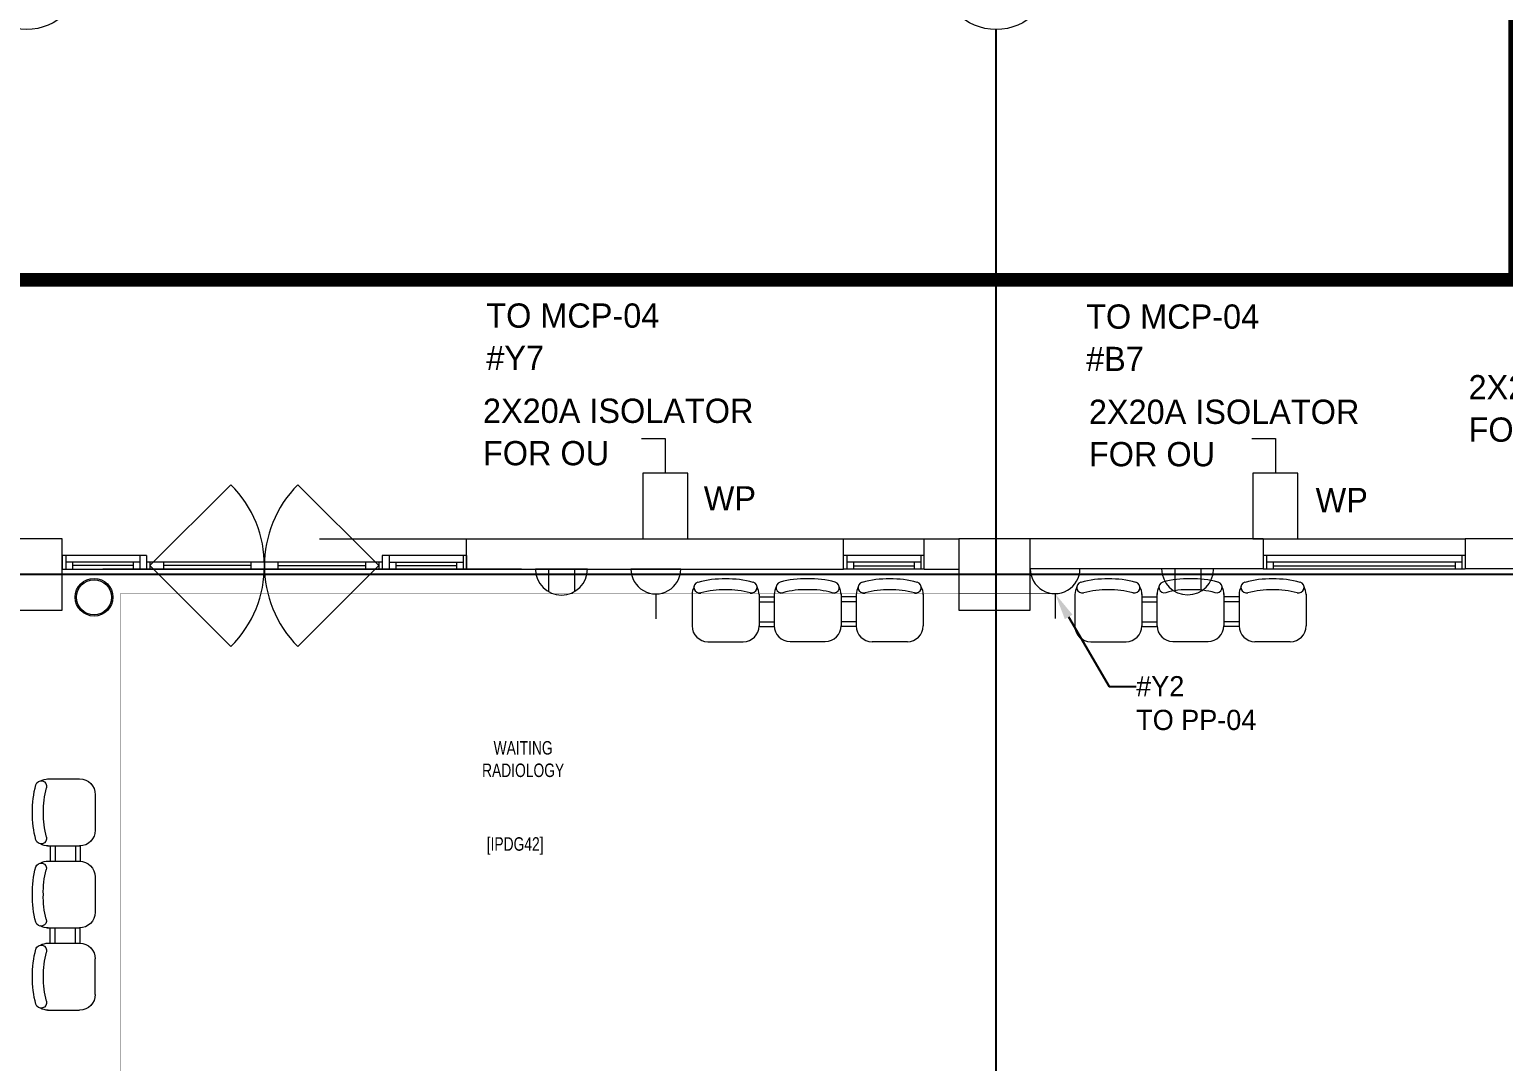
# Model space of a CAD drawing. Header units: metres. Extents: x 75097 to 220695, y -1557923 to -1361206.
# Drawn here: x 86239 to 97182, y -1444453 to -1436793 of the extents above; entities that cross this region are included whole.
import ezdxf
from ezdxf import colors
from ezdxf.entities.mleader import LeaderData, LeaderLine
from ezdxf.math import Vec2, Vec3

# ---------------------------------------------------------------- set-up
doc = ezdxf.new("R2010")
doc.units = ezdxf.units.M
doc.linetypes.add('DASHED2', pattern=[0.375, 0.25, -0.125])
doc.layers.get('0').update_dxf_attribs({"lineweight": 0})
for name, color, linetype, lineweight in [('A-100 - Copy$0$72_EGR_BASE_TEXT', 8, 'Continuous', 0), ('A-100 - Copy$0$Aluminum', 8, 'Continuous', 0), ('A-100 - Copy$0$AxisBalloons_2', 8, 'Continuous', 0), ('A-100 - Copy$0$Medical Equipment and Furniture', 8, 'Continuous', 0), ('A-100 - Copy$0$Medical Equipment and Furniture1', 8, 'Continuous', 5), ('A-100 - Copy$0$Proj', 8, 'Continuous', 0), ('A-100 - Copy$0$Structure', 8, 'Continuous', 9), ('A-100 - Copy$0$Walls', 8, 'Continuous', 0)]:
    doc.layers.add(name, color=color, linetype=linetype, lineweight=lineweight)
doc.layers.add('A-100 - Copy$0$axes', color=8, linetype='Continuous')
doc.layers.add('PD-VENT', color=8, linetype='Continuous')
for name, color, linetype, lineweight, true_color in [('E-POWR', 7, 'Continuous', 9, 0x4e7e3e), ('E-POWR-IDEN _1-100_', 7, 'Continuous', 9, 0x4e7e3e), ('EXF', 7, 'Continuous', 0, 0x4e7e3e)]:
    doc.layers.add(name, color=color, linetype=linetype, lineweight=lineweight, true_color=true_color)
doc.styles.add('A-100 - Copy$0$X3G_ENTITY_2587EA', font='swisscl.ttf', dxfattribs={"height": 200})
doc.styles.add('Optima_5', font='', dxfattribs={"height": 3.001645})
doc.styles.get("Standard").update_dxf_attribs({"font": 'GOTHIC.TTF'})
doc.styles.get('Optima_5').set_extended_font_data('Optima')

# ---------------------------------------------------------------- blocks, each defined once
blk = doc.blocks.new('NORMAL SOCKET')
at = {"layer": 'E-POWR'}
for p, q in [((0, 308), (0, 615)), ((-308, 0), (308, 0))]:
    blk.add_line(p, q, dxfattribs=at)
blk.add_ellipse((0, 0), major_axis=(33, 306), ratio=1, start_param=4.81904, end_param=7.960633, dxfattribs=at)
blk = doc.blocks.new('GI-041_dwg__U120-3902841-GI-041')
at = {"layer": 'E-POWR', "flags": 128}
blk.add_lwpolyline([(-0.1145, 0), (0.1145, 0), (0.1145, 0.1572), (-0.1145, 0.1572)], close=True, dxfattribs=at)
blk.add_lwpolyline([(0.2354, 0.1613), (0.2354, 0.0786), (0.1145, 0.0786)], dxfattribs=at)
blk = doc.blocks.new('WALL OUTLET')
at = {"layer": 'E-POWR', "extrusion": (9.94399e-05, 4.90741e-07, 1)}
blk.add_line((-193, 0, 0), (193, 0, 0), dxfattribs=at)
blk.add_line((-193, 0, 0), (193, 0, 0), dxfattribs=at)
at = {"layer": 'E-POWR', "extrusion": (9.94399e-05, 4.90741e-07, 1), "elevation": 0}
for points in [[(-97, 0), (-97, 168)], [(97, 0), (97, 168)]]:
    blk.add_lwpolyline(points, dxfattribs=at)
at = {"layer": 'E-POWR', "extrusion": (9.94399e-05, 4.90741e-07, 1)}
blk.add_arc((0, 0, 0), 193, 359.9963, 179.9963, dxfattribs=at)
blk = doc.blocks.new('MECH UPDATED')
at = {"layer": 'EXF', "color": 85, "elevation": 0}
for points in [[(101036, -1363352), (101035, -1363739)], [(101036, -1363449), (101203, -1363449)], [(101036, -1363642), (101203, -1363642)]]:
    blk.add_lwpolyline(points, dxfattribs=at)
at = {"layer": 'EXF', "color": 85}
blk.add_arc((101036, -1363546, 0), 193, 269.9854, 89.9854, dxfattribs=at)
blk = doc.blocks.new('A-100 - Copy$0$WM00001-P')
for radius in [0.14, 0.13]:
    blk.add_circle((0, 0), radius)
blk = doc.blocks.new('A-100 - Copy$0$3seater')
at = {"layer": 'A-100 - Copy$0$Medical Equipment and Furniture1', "ltscale": 20}
for p, q in [((-958973, -382950, 0), (-958973, -383188, 0)), ((-958476, -382950, 0), (-958476, -383188, 0)), ((-958476, -382950, 0), (-958476, -383166, 0)), ((-958476, -382971, 0), (-958364, -382971, 0)), ((-958476, -383008, 0), (-958364, -383008, 0)), ((-958364, -382948, 0), (-958364, -383187, 0)), ((-957867, -382948, 0), (-957867, -383165, 0)), ((-957867, -382948, 0), (-957867, -383187, 0)), ((-957754, -382971, 0), (-957867, -382971, 0)), ((-957754, -383008, 0), (-957867, -383008, 0)), ((-957754, -382950, 0), (-957754, -383188, 0)), ((-957754, -382950, 0), (-957754, -383166, 0)), ((-957257, -382950, 0), (-957257, -383188, 0)), ((-958476, -383157, 0), (-958364, -383157, 0)), ((-958476, -383192, 0), (-958364, -383192, 0)), ((-957754, -383157, 0), (-957867, -383157, 0)), ((-957754, -383192, 0), (-957867, -383192, 0)), ((-958856, -383305, 0), (-958593, -383305, 0)), ((-958246, -383304, 0), (-957984, -383304, 0)), ((-957374, -383305, 0), (-957637, -383305, 0))]:
    blk.add_line(p, q, dxfattribs=at)
for centre, radius, start, end in [((-958856, -382955, 0), 117, 151.0301, 180), ((-958919, -382903, 0), 40.5, 105.639, 285.639), ((-958744, -383526, 0), 687, 88.3753, 105.639), ((-958705, -383526, 0), 687, 74.361, 91.6247), ((-958531, -382903, 0), 40.5, 254.361, 74.361), ((-958593, -382955, 0), 117, 0, 28.9699), ((-958246, -382954, 0), 117, 151.0301, 180), ((-958309, -382902, 0), 40.5, 105.639, 285.639), ((-958135, -383525, 0), 687, 88.3753, 105.639), ((-958096, -383525, 0), 687, 74.361, 91.6247), ((-957921, -382902, 0), 40.5, 254.361, 74.361), ((-957984, -382954, 0), 117, 0, 28.9699), ((-957637, -382955, 0), 117, 151.0301, 180), ((-957700, -382903, 0), 40.5, 105.639, 285.639), ((-957525, -383526, 0), 687, 88.3753, 105.639), ((-957486, -383526, 0), 687, 74.361, 91.6247), ((-957312, -382903, 0), 40.5, 254.361, 74.361), ((-957374, -382955, 0), 117, 0, 28.9699), ((-958744, -383526, 0), 606, 88.1581, 105.639), ((-958705, -383526, 0), 606, 74.361, 91.8419), ((-958135, -383525, 0), 606, 88.1581, 105.639), ((-958096, -383525, 0), 606, 74.361, 91.8419), ((-957525, -383526, 0), 606, 88.1581, 105.639), ((-957486, -383526, 0), 606, 74.361, 91.8419), ((-958856, -383188, 0), 117, 180, 270), ((-958593, -383188, 0), 117, 270, 0), ((-958246, -383187, 0), 117, 180, 270), ((-957984, -383187, 0), 117, 270, 0), ((-957637, -383188, 0), 117, 180, 270), ((-957374, -383188, 0), 117, 270, 0)]:
    blk.add_arc(centre, radius, start, end, dxfattribs=at)
blk = doc.blocks.new('A-100 - Copy$0$GD1')
at = {"layer": 'A-100 - Copy$0$Aluminum', "ltscale": 300}
for p, q in [((1293889, -1112389, 2), (1294490, -1111788, 2)), ((1295589, -1112389, 2), (1294987, -1111788, 2)), ((1293889, -1112389, 2), (1294490, -1112990, 2)), ((1295589, -1112389, 2), (1294987, -1112990, 2))]:
    blk.add_line(p, q, dxfattribs=at)
at = {"layer": 'A-100 - Copy$0$Aluminum'}
for p, q in [((1293864, -1112314, 2), (1293239, -1112314, 2)), ((1293264, -1112314, 2), (1293264, -1112414, 2)), ((1293814, -1112364, 2), (1293264, -1112364, 2)), ((1293314, -1112364, 2), (1293314, -1112414, 2)), ((1293764, -1112389, 2), (1293314, -1112389, 2)), ((1293764, -1112364, 2), (1293764, -1112414, 2)), ((1293814, -1112314, 2), (1293814, -1112414, 2)), ((1293864, -1112314, 2), (1293864, -1112414, 2)), ((1295614, -1112364, 2), (1293864, -1112364, 2)), ((1293889, -1112364, 2), (1293889, -1112414, 2)), ((1293989, -1112364, 2), (1293989, -1112414, 2)), ((1294639, -1112389, 2), (1293989, -1112389, 2)), ((1294639, -1112364, 2), (1294639, -1112414, 2)), ((1294739, -1112364, 2), (1294739, -1112414, 2)), ((1294839, -1112364, 2), (1294839, -1112414, 2)), ((1294839, -1112389, 2), (1295489, -1112389, 2)), ((1295489, -1112364, 2), (1295489, -1112414, 2)), ((1295589, -1112364, 2), (1295589, -1112414, 2)), ((1296239, -1112314, 2), (1295614, -1112314, 2)), ((1295614, -1112314, 2), (1295614, -1112414, 2)), ((1295664, -1112314, 2), (1295664, -1112414, 2)), ((1295664, -1112364, 2), (1296214, -1112364, 2)), ((1295714, -1112364, 2), (1295714, -1112414, 2)), ((1295714, -1112389, 2), (1296164, -1112389, 2)), ((1296164, -1112364, 2), (1296164, -1112414, 2)), ((1296214, -1112314, 2), (1296214, -1112414, 2)), ((1293239, -1112414, 2), (1296239, -1112414, 2))]:
    blk.add_line(p, q, dxfattribs=at)
at = {"layer": 'A-100 - Copy$0$Aluminum', "ltscale": 300}
for centre, start, end in [((1293889, -1112389, 2), 315, 45), ((1295589, -1112389, 2), 135, 225)]:
    blk.add_arc(centre, 850, start, end, dxfattribs=at)
blk = doc.blocks.new('A-100 - Copy')
at = {"layer": 'A-100 - Copy$0$Aluminum'}
for p, q in [((86482.6, -1440697.7, 2.4), (86482.6, -1440797.7, 2.4)), ((89482.6, -1440697.7, 2.4), (89482.6, -1440797.7, 2.4)), ((92881.4, -1440697.7, 2.4), (92281.4, -1440697.7, 2.4)), ((92306.4, -1440697.7, 2.4), (92306.4, -1440797.7, 2.4)), ((92856.4, -1440697.7, 2.4), (92856.4, -1440797.7, 2.4)), ((96897.6, -1440697.7, 2.4), (95397.6, -1440697.7, 2.4)), ((95422.6, -1440697.7, 2.4), (95422.6, -1440797.7, 2.4)), ((96872.6, -1440697.7, 2.4), (96872.6, -1440797.7, 2.4)), ((89182.6, -1440797.7, 2.4), (86782.6, -1440797.7, 2.4)), ((89891, -1440797.7, 2.4), (88391, -1440797.7, 2.4)), ((92881.4, -1440797.7, 2.4), (92281.4, -1440797.7, 2.4)), ((92856.4, -1440747.7, 2.4), (92306.4, -1440747.7, 2.4)), ((92356.4, -1440747.7, 2.4), (92356.4, -1440797.7, 2.4)), ((92356.4, -1440772.7, 2.4), (92806.4, -1440772.7, 2.4)), ((92806.4, -1440747.7, 2.4), (92806.4, -1440797.7, 2.4)), ((96897.6, -1440797.7, 2.4), (95397.6, -1440797.7, 2.4)), ((96872.6, -1440747.7, 2.4), (95422.6, -1440747.7, 2.4)), ((95472.6, -1440747.7, 2.4), (95472.6, -1440797.7, 2.4)), ((95472.6, -1440772.7, 2.4), (96822.6, -1440772.7, 2.4)), ((96822.6, -1440747.7, 2.4), (96822.6, -1440797.7, 2.4))]:
    blk.add_line(p, q, dxfattribs=at)
at = {"layer": 'A-100 - Copy$0$axes'}
for p, q in [((93415.3, -1477297.4, 2.4), (93415.3, -1436792.7, 2.4)), ((178675.3, -1440837.7, 2.4), (83612.8, -1440837.7, 2.4))]:
    blk.add_line(p, q, dxfattribs=at)
at = {"layer": 'A-100 - Copy$0$AxisBalloons_2'}
for centre in [(86217.6, -1436378.8, 2.4), (93415.3, -1436378.8, 2.4)]:
    blk.add_circle(centre, 413.9, dxfattribs=at)
at = {"layer": 'A-100 - Copy$0$Proj'}
for p, q in [((88391, -1440572.7, 2.4), (89891, -1440572.7, 2.4)), ((92281.4, -1440572.7, 2.4), (92881.4, -1440572.7, 2.4)), ((95397.6, -1440572.7, 2.4), (96897.6, -1440572.7, 2.4))]:
    blk.add_line(p, q, dxfattribs=at)
at = {"layer": 'A-100 - Copy$0$Structure', "elevation": 2.4}
for points in [[(85952.6, -1441102.7), (86482.6, -1441102.7), (86482.6, -1440572.7), (85952.6, -1440572.7)], [(93137.6, -1441102.7), (93667.6, -1441102.7), (93667.6, -1440572.7), (93137.6, -1440572.7)]]:
    blk.add_lwpolyline(points, close=True, dxfattribs=at)
at = {"layer": 'A-100 - Copy$0$Walls'}
for p, q in [((89398.9, -1440572.7), (91789.3, -1440572.7)), ((89482.6, -1440797.7, 2.4), (89482.6, -1440572.7, 2.4)), ((89891, -1440572.7, 2.4), (92281.4, -1440572.7, 2.4)), ((92281.4, -1440797.7, 2.4), (92281.4, -1440572.7, 2.4)), ((92881.4, -1440797.7, 2.4), (92881.4, -1440572.7, 2.4)), ((92881.4, -1440572.7, 2.4), (93137.6, -1440572.7, 2.4)), ((95397.6, -1440572.7, 2.4), (93667.6, -1440572.7, 2.4)), ((95397.6, -1440572.7, 2.4), (95397.6, -1440795.6, 2.4)), ((98397.6, -1440572.7, 2.4), (96897.6, -1440572.7, 2.4)), ((96897.6, -1440572.7, 2.4), (96897.6, -1440795.6, 2.4)), ((89398.9, -1440797.7), (91789.3, -1440797.7)), ((89891, -1440797.7, 2.4), (92281.4, -1440797.7, 2.4)), ((92881.4, -1440797.7, 2.4), (93137.6, -1440797.7, 2.4)), ((95397.6, -1440795.6, 2.4), (93667.6, -1440795.6, 2.4)), ((98397.6, -1440795.6, 2.4), (96897.6, -1440795.6, 2.4))]:
    blk.add_line(p, q, dxfattribs=at)
at = {"layer": 'A-100 - Copy$0$Medical Equipment and Furniture'}
for name, p in [('A-100 - Copy$0$GD1', (-1206755.9, -328383.5)), ('A-100 - Copy$0$3seater', (1050131, -1058031.9, 2.4)), ('A-100 - Copy$0$3seater', (1052973.2, -1058031.9, 2.4))]:
    blk.add_blockref(name, p, dxfattribs=at)
at = {"layer": 'A-100 - Copy$0$Medical Equipment and Furniture', "xscale": 999.9999999999998, "yscale": 999.9999999999998, "zscale": 999.9999999999998, "rotation": 101.9999999999856}
blk.add_blockref('A-100 - Copy$0$WM00001-P', (86717.9, -1441006.7, 0), dxfattribs=at)
at = {"layer": 'A-100 - Copy$0$Medical Equipment and Furniture', "xscale": -1.000000000000003, "rotation": 90}
blk.add_blockref('A-100 - Copy$0$3seater', (-296577.6, -2401328.9, 2.4), dxfattribs=at)
at = {"layer": 'A-100 - Copy$0$72_EGR_BASE_TEXT', "char_height": 100, "attachment_point": 2, "style": 'A-100 - Copy$0$X3G_ENTITY_2587EA'}
for s, insert in [('WAITING^M^JRADIOLOGY', (89903.7, -1442074.8)), ('[IPDG42]', (89844.3, -1442788.4))]:
    blk.add_mtext(s, dxfattribs=dict(at, insert=insert))

msp = doc.modelspace()

# ---------------------------------------------------------------- linework, layer by layer
at = {"layer": 'E-POWR', "color": 240, "linetype": 'DASHED2', "ltscale": 500, "true_color": 0xf10e52, "const_width": 100}
msp.add_lwpolyline([(151498.3, -1472883.1), (112645.3, -1472883.1), (112645.3, -1475532.7), (108725.3, -1475532.7), (108725.3, -1471773.7), (89402.2, -1471773.7), (89402.2, -1455502.7), (85952.6, -1455502.7), (85952.6, -1438651.4), (97267.4, -1438651.4), (97267.4, -1426702.7)], dxfattribs=at)
at = {"layer": 'E-POWR', "const_width": 3}
msp.add_lwpolyline([(93852.9, -1440980.2), (90889.3, -1440982.3), (86912.6, -1440982.3), (86912.6, -1445038.1), (97997.7, -1445038.1)], dxfattribs=at)

# ---------------------------------------------------------------- block references
at = {"color": 85, "xscale": 2127.341102341351, "yscale": 2127.341102341351, "zscale": 2127.341102341351, "rotation": 89.99999999991373}
for p in [(91125.9, -1440329.1, 2.4), (95656.1, -1440329.1, 2.4)]:
    msp.add_blockref('GI-041_dwg__U120-3902841-GI-041', p, dxfattribs=at)
at = {"layer": 'E-POWR', "color": 85, "xscale": 0.6, "yscale": 0.6, "zscale": 0.6, "rotation": 179.9999999133574}
for p in [(90889.1, -1440797.7), (93852.9, -1440795.6, 2.4)]:
    msp.add_blockref('NORMAL SOCKET', p, dxfattribs=at)
at = {"layer": 'EXF', "color": 85, "rotation": 270}
msp.add_blockref('MECH UPDATED', (1458383.1, -1339760, 0), dxfattribs=at)
at = {"layer": 'PD-VENT', "color": 85, "rotation": 179.9959097644205}
msp.add_blockref('WALL OUTLET', (90188.3, -1440797.7, 0), dxfattribs=at)

# ---------------------------------------------------------------- texts
at = {"layer": 'E-POWR-IDEN _1-100_', "attachment_point": 1, "rotation": 360, "line_spacing_factor": 1.047943, "style": 'Optima_5'}
for s, insert, char_height, width in [('TO MCP-04 \\P#Y7', (89630.4, -1438826.1), 180.1, 2475.925), ('TO MCP-04 \\P#B7', (94083.3, -1438833.6), 180.1, 2475.925), ('2X20A ISOLATOR\\PFOR OU', (96922.5, -1439358, 2.4), 180.099, 2475.925), ('2X20A ISOLATOR\\PFOR OU', (89605.5, -1439532.8, 2.4), 180.099, 2475.925), ('2X20A ISOLATOR\\PFOR OU', (94103.9, -1439540.2, 2.4), 180.099, 2475.925), ('WP', (91244.7, -1440182.7), 180.1, 3.637978807091713e-12), ('WP', (95787.2, -1440195.4), 180.1, 3.637978807091713e-12)]:
    msp.add_mtext(s, dxfattribs=dict(at, insert=insert, char_height=char_height, width=width))

# ---------------------------------------------------------------- leaders
at = {"layer": 'E-POWR'}
ml = msp.add_multileader_mtext('Standard', dxfattribs=at)
ml.set_content('#Y2\\PTO PP-04', color=256)
ml.set_leader_properties()
ml.build(insert=Vec2(0, 0))
ml.multileader.update_dxf_attribs({"text_right_attachment_type": 6, "dogleg_length": 200, "arrow_head_size": 200})
ctx = ml.context
ctx.base_point, ctx.char_height, ctx.arrow_head_size, ctx.landing_gap_size, ctx.plane_origin = Vec3(94455.2, -1441669.4, 2.4), 150, 200, 0.09, Vec3(95094.3, -1442753, 2.4)
ctx.right_attachment = 6
notes = []
notes.append((ctx, [(0, (1, 1, 0), (94255.2, -1441669.4, 2.4), (1, 0), 200, [(0, [(93853, -1440980.2, 2.4)], 0, [])])]))
ctx.mtext.insert, ctx.mtext.flow_direction = Vec3(94455.3, -1441592.5, 2.4), 5
for ctx, leaders in notes:
    for number, flags, end, landing, length, lines in leaders:
        leader = LeaderData()
        leader.index, (leader.has_last_leader_line, leader.has_dogleg_vector, leader.attachment_direction) = number, flags
        leader.last_leader_point, leader.dogleg_vector, leader.dogleg_length = Vec3(end), Vec3(landing), length
        for number, points, colour, breaks in lines:
            line = LeaderLine()
            line.index, line.vertices, line.color, line.breaks = number, Vec3.list(points), colors.encode_raw_color(colour), breaks
            leader.lines.append(line)
        ctx.leaders.append(leader)

# ---------------------------------------------------------------- next in the draw order: block references
msp.add_blockref('A-100 - Copy', (0, 0))

doc.saveas('drawing.dxf')
